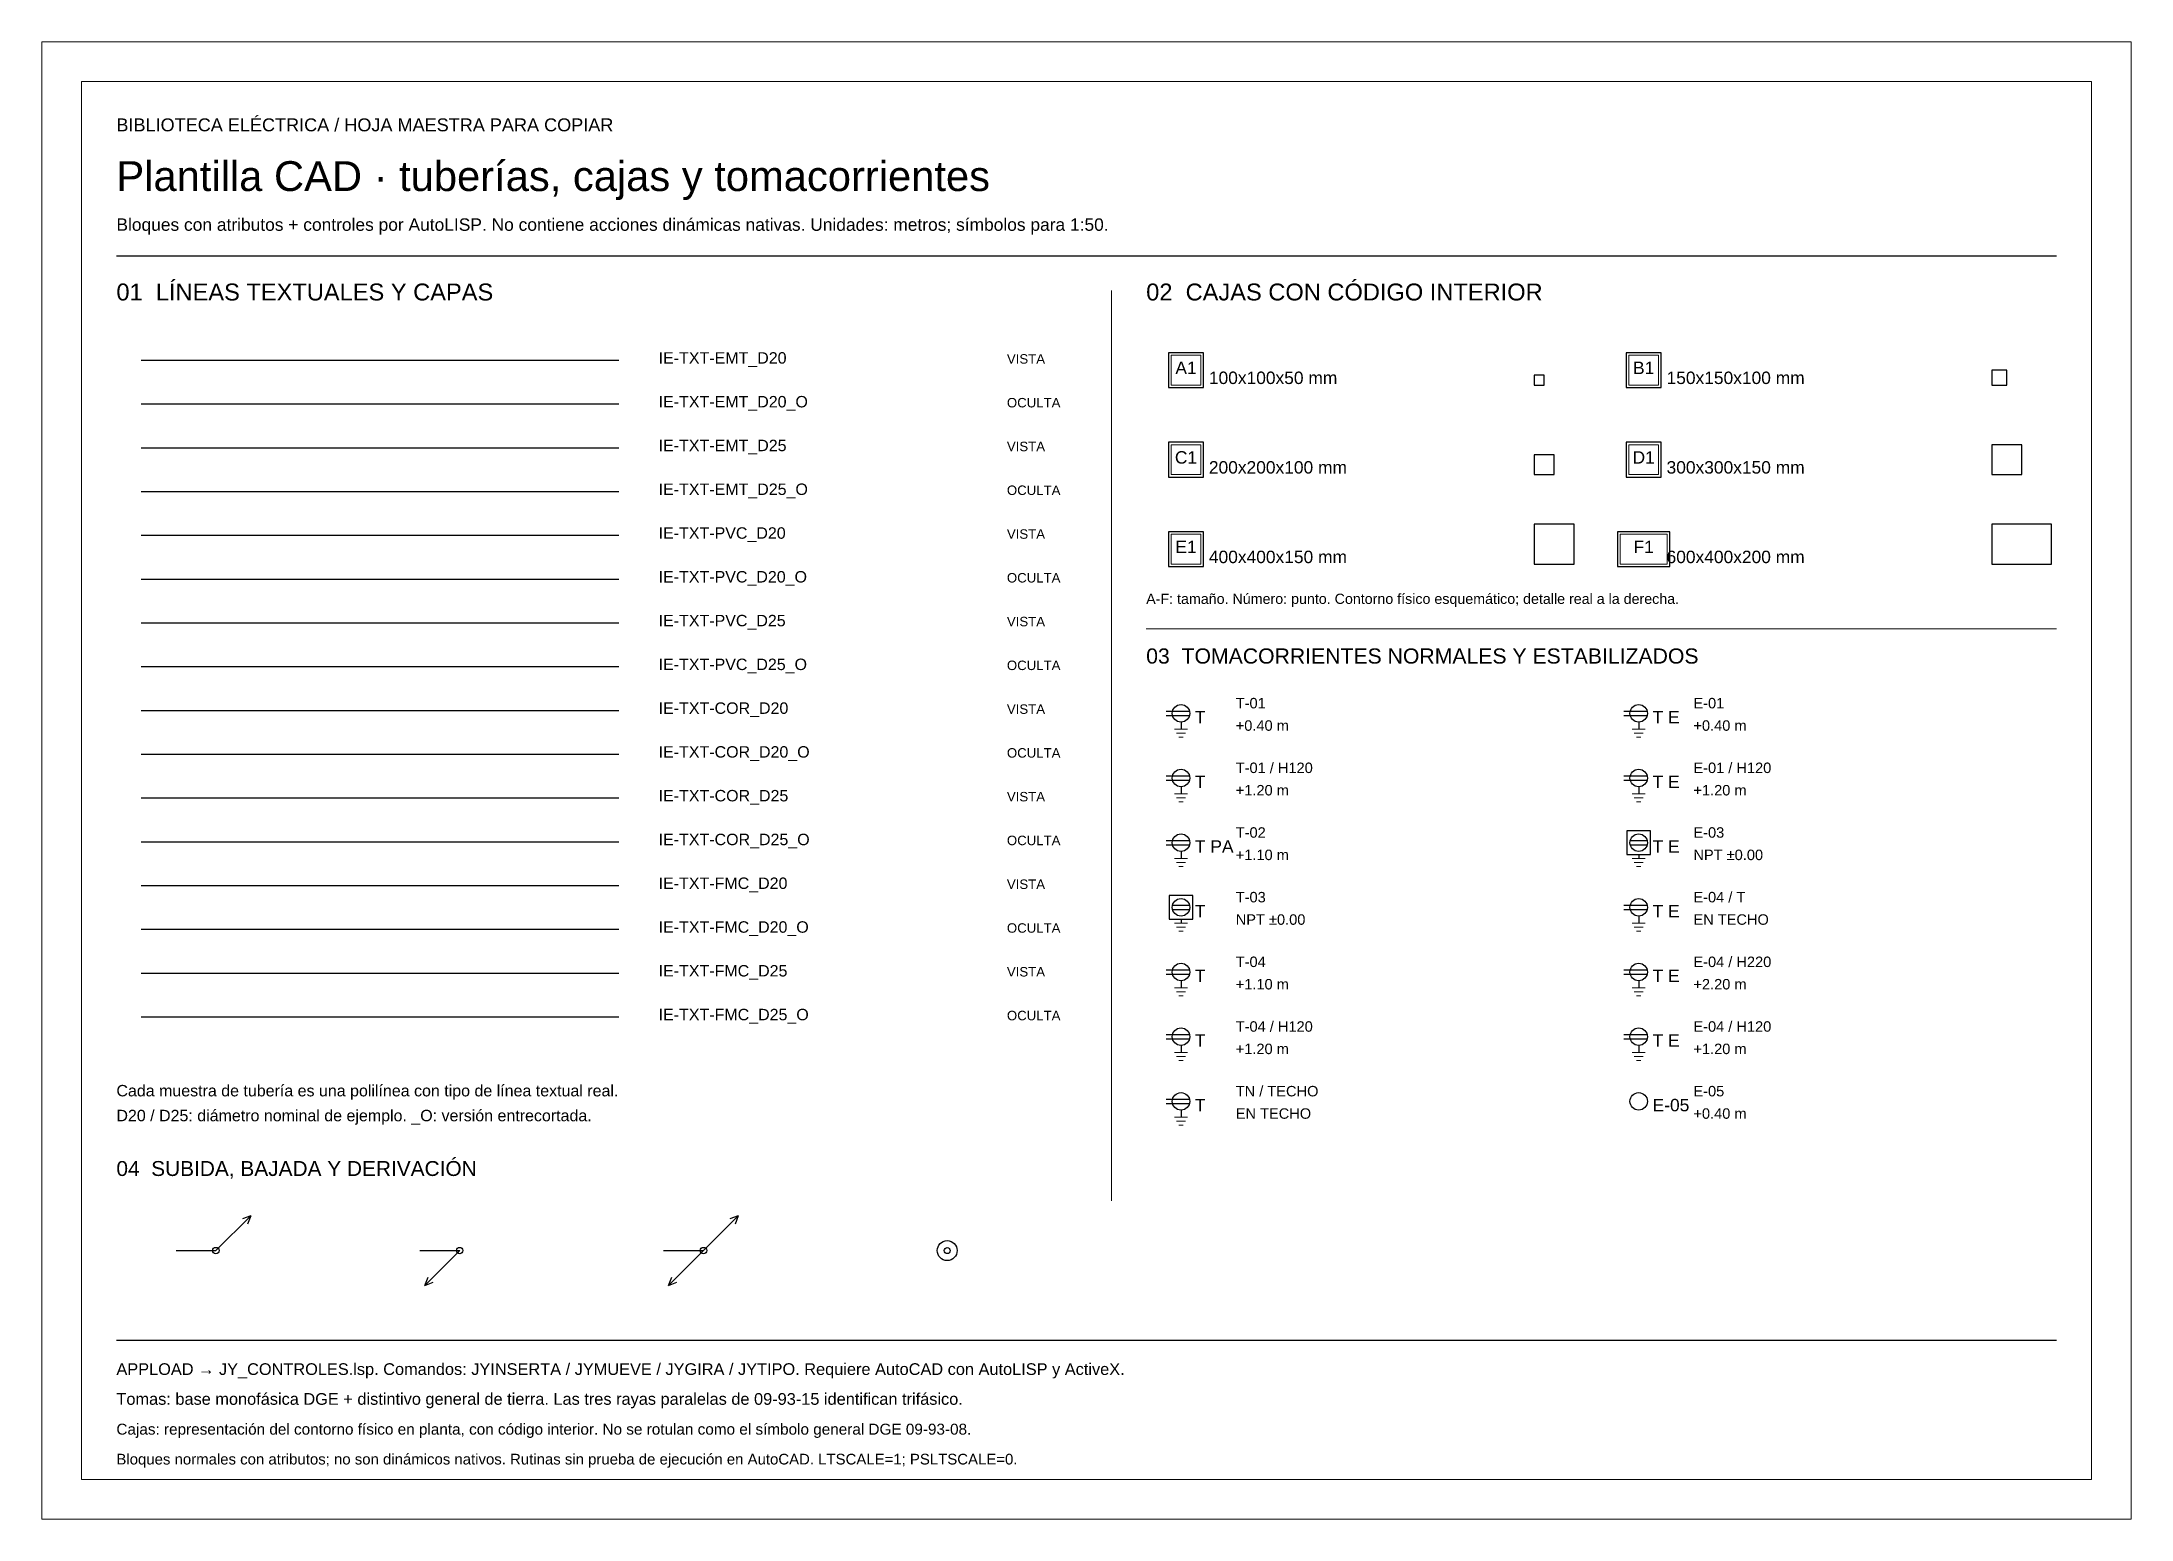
# Paper-space layout 'PLANTILLA_A3' of a CAD drawing. Header units: metres, sheet in millimetres. Extents: x 0 to 420, y 0 to 297.
# The model-space entities are those that its viewports show. They can reach past a viewport. Long polylines and large blocks are cut down to what shows.
import ezdxf
from ezdxf.enums import TextEntityAlignment as Align

# ---------------------------------------------------------------- set-up
doc = ezdxf.new("R2010")
doc.units = ezdxf.units.M
for name, color, linetype, lineweight in [('IE-CAJAS', 7, 'Continuous', 30), ('IE-COTAS', 8, 'Continuous', 13), ('IE-DETALLE', 7, 'Continuous', 25), ('IE-ROTULOS', 7, 'Continuous', 18), ('IE-TOM-E', 7, 'Continuous', 25), ('IE-TOM-N', 7, 'Continuous', 25), ('IE-TXT-COR_D20', 6, 'COR_D20', 30), ('IE-TXT-COR_D20_O', 6, 'COR_D20_O', 30), ('IE-TXT-COR_D25', 6, 'COR_D25', 30), ('IE-TXT-COR_D25_O', 6, 'COR_D25_O', 30), ('IE-TXT-EMT_D20', 4, 'EMT_D20', 30), ('IE-TXT-EMT_D20_O', 4, 'EMT_D20_O', 30), ('IE-TXT-EMT_D25', 4, 'EMT_D25', 30), ('IE-TXT-EMT_D25_O', 4, 'EMT_D25_O', 30), ('IE-TXT-FMC_D20', 2, 'FMC_D20', 30), ('IE-TXT-FMC_D20_O', 2, 'FMC_D20_O', 30), ('IE-TXT-FMC_D25', 2, 'FMC_D25', 30), ('IE-TXT-FMC_D25_O', 2, 'FMC_D25_O', 30), ('IE-TXT-PVC_D20', 3, 'PVC_D20', 30), ('IE-TXT-PVC_D20_O', 3, 'PVC_D20_O', 30), ('IE-TXT-PVC_D25', 3, 'PVC_D25', 30), ('IE-TXT-PVC_D25_O', 3, 'PVC_D25_O', 30), ('LAMINA', 7, 'Continuous', 18)]:
    doc.layers.add(name, color=color, linetype=linetype, lineweight=lineweight)
doc.layers.add('VIEWPORTS', color=8, linetype='Continuous', plot=False)
doc.styles.add('CAD', font='Arial.ttf')
doc.styles.add('TOMAS', font='Arial.ttf')
doc.linetypes.add('COR_D20', pattern='A,0.5,-0.1,["COR-NM %%c20",CAD,S=0.1,R=0,X=0,Y=-0.05],-0.9,0.5', length=2)
doc.linetypes.add('COR_D20_O', pattern='A,0.15,-0.075,0.15,-0.1,["COR-NM %%c20",CAD,S=0.1,R=0,X=0,Y=-0.05],-0.9,0.15,-0.075', length=1.6)
doc.linetypes.add('COR_D25', pattern='A,0.5,-0.1,["COR-NM %%c25",CAD,S=0.1,R=0,X=0,Y=-0.05],-0.9,0.5', length=2)
doc.linetypes.add('COR_D25_O', pattern='A,0.15,-0.075,0.15,-0.1,["COR-NM %%c25",CAD,S=0.1,R=0,X=0,Y=-0.05],-0.9,0.15,-0.075', length=1.6)
doc.linetypes.add('EMT_D20', pattern='A,0.5,-0.1,["EMT %%c20",CAD,S=0.1,R=0,X=0,Y=-0.05],-0.9,0.5', length=2)
doc.linetypes.add('EMT_D20_O', pattern='A,0.15,-0.075,0.15,-0.1,["EMT %%c20",CAD,S=0.1,R=0,X=0,Y=-0.05],-0.9,0.15,-0.075', length=1.6)
doc.linetypes.add('EMT_D25', pattern='A,0.5,-0.1,["EMT %%c25",CAD,S=0.1,R=0,X=0,Y=-0.05],-0.9,0.5', length=2)
doc.linetypes.add('EMT_D25_O', pattern='A,0.15,-0.075,0.15,-0.1,["EMT %%c25",CAD,S=0.1,R=0,X=0,Y=-0.05],-0.9,0.15,-0.075', length=1.6)
doc.linetypes.add('FMC_D20', pattern='A,0.5,-0.1,["FMC %%c20",CAD,S=0.1,R=0,X=0,Y=-0.05],-0.9,0.5', length=2)
doc.linetypes.add('FMC_D20_O', pattern='A,0.15,-0.075,0.15,-0.1,["FMC %%c20",CAD,S=0.1,R=0,X=0,Y=-0.05],-0.9,0.15,-0.075', length=1.6)
doc.linetypes.add('FMC_D25', pattern='A,0.5,-0.1,["FMC %%c25",CAD,S=0.1,R=0,X=0,Y=-0.05],-0.9,0.5', length=2)
doc.linetypes.add('FMC_D25_O', pattern='A,0.15,-0.075,0.15,-0.1,["FMC %%c25",CAD,S=0.1,R=0,X=0,Y=-0.05],-0.9,0.15,-0.075', length=1.6)
doc.linetypes.add('PVC_D20', pattern='A,0.5,-0.1,["PVC-P %%c20",CAD,S=0.1,R=0,X=0,Y=-0.05],-0.9,0.5', length=2)
doc.linetypes.add('PVC_D20_O', pattern='A,0.15,-0.075,0.15,-0.1,["PVC-P %%c20",CAD,S=0.1,R=0,X=0,Y=-0.05],-0.9,0.15,-0.075', length=1.6)
doc.linetypes.add('PVC_D25', pattern='A,0.5,-0.1,["PVC-P %%c25",CAD,S=0.1,R=0,X=0,Y=-0.05],-0.9,0.5', length=2)
doc.linetypes.add('PVC_D25_O', pattern='A,0.15,-0.075,0.15,-0.1,["PVC-P %%c25",CAD,S=0.1,R=0,X=0,Y=-0.05],-0.9,0.15,-0.075', length=1.6)

# ---------------------------------------------------------------- blocks, each defined once
blk = doc.blocks.new('JY_CP_100X100X50')
at = {"lineweight": 25}
blk.add_lwpolyline([(-0.175, -0.175), (0.175, -0.175), (0.175, 0.175), (-0.175, 0.175)], close=True, dxfattribs=at)
at = {"lineweight": 13}
blk.add_lwpolyline([(-0.15, -0.15), (0.15, -0.15), (0.15, 0.15), (-0.15, 0.15)], close=True, dxfattribs=at)
at = {"style": 'CAD'}
blk.add_attdef('CODIGO', text='', height=0.125, dxfattribs=at).set_placement((0, -0.04), align=Align.CENTER)
for tag, p in [('DIMENSION', (0.23, -0.14)), ('MATERIAL', (0.23, -0.3)), ('IP', (0.23, -0.46))]:
    blk.add_attdef(tag, p, '', height=0.125, dxfattribs=at)
blk = doc.blocks.new('JY_DET_CP_100X100X50')
blk.add_lwpolyline([(0, 0), (0.1, 0), (0.1, 0.1), (0, 0.1)], close=True)
blk = doc.blocks.new('JY_CP_150X150X100')
at = {"lineweight": 25}
blk.add_lwpolyline([(-0.175, -0.175), (0.175, -0.175), (0.175, 0.175), (-0.175, 0.175)], close=True, dxfattribs=at)
at = {"lineweight": 13}
blk.add_lwpolyline([(-0.15, -0.15), (0.15, -0.15), (0.15, 0.15), (-0.15, 0.15)], close=True, dxfattribs=at)
at = {"style": 'CAD'}
blk.add_attdef('CODIGO', text='', height=0.125, dxfattribs=at).set_placement((0, -0.04), align=Align.CENTER)
for tag, p in [('DIMENSION', (0.23, -0.14)), ('MATERIAL', (0.23, -0.3)), ('IP', (0.23, -0.46))]:
    blk.add_attdef(tag, p, '', height=0.125, dxfattribs=at)
blk = doc.blocks.new('JY_DET_CP_150X150X100')
blk.add_lwpolyline([(0, 0), (0.15, 0), (0.15, 0.15), (0, 0.15)], close=True)
blk = doc.blocks.new('JY_CP_200X200X100')
at = {"lineweight": 25}
blk.add_lwpolyline([(-0.175, -0.175), (0.175, -0.175), (0.175, 0.175), (-0.175, 0.175)], close=True, dxfattribs=at)
at = {"lineweight": 13}
blk.add_lwpolyline([(-0.15, -0.15), (0.15, -0.15), (0.15, 0.15), (-0.15, 0.15)], close=True, dxfattribs=at)
at = {"style": 'CAD'}
blk.add_attdef('CODIGO', text='', height=0.125, dxfattribs=at).set_placement((0, -0.04), align=Align.CENTER)
for tag, p in [('DIMENSION', (0.23, -0.14)), ('MATERIAL', (0.23, -0.3)), ('IP', (0.23, -0.46))]:
    blk.add_attdef(tag, p, '', height=0.125, dxfattribs=at)
blk = doc.blocks.new('JY_DET_CP_200X200X100')
blk.add_lwpolyline([(0, 0), (0.2, 0), (0.2, 0.2), (0, 0.2)], close=True)
blk = doc.blocks.new('JY_CP_300X300X150')
at = {"lineweight": 25}
blk.add_lwpolyline([(-0.175, -0.175), (0.175, -0.175), (0.175, 0.175), (-0.175, 0.175)], close=True, dxfattribs=at)
at = {"lineweight": 13}
blk.add_lwpolyline([(-0.15, -0.15), (0.15, -0.15), (0.15, 0.15), (-0.15, 0.15)], close=True, dxfattribs=at)
at = {"style": 'CAD'}
blk.add_attdef('CODIGO', text='', height=0.125, dxfattribs=at).set_placement((0, -0.04), align=Align.CENTER)
for tag, p in [('DIMENSION', (0.23, -0.14)), ('MATERIAL', (0.23, -0.3)), ('IP', (0.23, -0.46))]:
    blk.add_attdef(tag, p, '', height=0.125, dxfattribs=at)
blk = doc.blocks.new('JY_DET_CP_300X300X150')
blk.add_lwpolyline([(0, 0), (0.3, 0), (0.3, 0.3), (0, 0.3)], close=True)
blk = doc.blocks.new('JY_CP_400X400X150')
at = {"lineweight": 25}
blk.add_lwpolyline([(-0.175, -0.175), (0.175, -0.175), (0.175, 0.175), (-0.175, 0.175)], close=True, dxfattribs=at)
at = {"lineweight": 13}
blk.add_lwpolyline([(-0.15, -0.15), (0.15, -0.15), (0.15, 0.15), (-0.15, 0.15)], close=True, dxfattribs=at)
at = {"style": 'CAD'}
blk.add_attdef('CODIGO', text='', height=0.125, dxfattribs=at).set_placement((0, -0.04), align=Align.CENTER)
for tag, p in [('DIMENSION', (0.23, -0.14)), ('MATERIAL', (0.23, -0.3)), ('IP', (0.23, -0.46))]:
    blk.add_attdef(tag, p, '', height=0.125, dxfattribs=at)
blk = doc.blocks.new('JY_DET_CP_400X400X150')
blk.add_lwpolyline([(0, 0), (0.4, 0), (0.4, 0.4), (0, 0.4)], close=True)
blk = doc.blocks.new('JY_CP_600X400X200')
at = {"lineweight": 25}
blk.add_lwpolyline([(-0.2625, -0.175), (0.2625, -0.175), (0.2625, 0.175), (-0.2625, 0.175)], close=True, dxfattribs=at)
at = {"lineweight": 13}
blk.add_lwpolyline([(-0.2375, -0.15), (0.2375, -0.15), (0.2375, 0.15), (-0.2375, 0.15)], close=True, dxfattribs=at)
at = {"style": 'CAD'}
blk.add_attdef('CODIGO', text='', height=0.125, dxfattribs=at).set_placement((0, -0.04), align=Align.CENTER)
for tag, p in [('DIMENSION', (0.23, -0.14)), ('MATERIAL', (0.23, -0.3)), ('IP', (0.23, -0.46))]:
    blk.add_attdef(tag, p, '', height=0.125, dxfattribs=at)
blk = doc.blocks.new('JY_DET_CP_600X400X200')
blk.add_lwpolyline([(0, 0), (0.6, 0), (0.6, 0.4), (0, 0.4)], close=True)
blk = doc.blocks.new('JY_TN_M_040')
at = {"color": 0, "lineweight": -2}
for p, q in [((-0.15, 0.021875), (0.0875, 0.021875)), ((-0.15, -0.021875), (0.0875, -0.021875))]:
    blk.add_line(p, q, dxfattribs=at)
at = {"lineweight": 18}
for p, q in [((-0.065, -0.16), (0.065, -0.16)), ((-0.045, -0.2), (0.045, -0.2)), ((-0.0225, -0.24), (0.0225, -0.24))]:
    blk.add_line(p, q, dxfattribs=at)
blk.add_line((0, -0.0875), (0, -0.16))
at = {"color": 0, "lineweight": -2}
blk.add_circle((0, 0), 0.0875, dxfattribs=at)
at = {"color": 0, "lineweight": -2, "style": 'TOMAS'}
blk.add_text('T', height=0.125, dxfattribs=at).set_placement((0.14, -0.1))
at = {"color": 0, "lineweight": -2, "style": 'TOMAS', "flags": 1}
for tag in ['SISTEMA', 'MONTAJE', 'DGE']:
    blk.add_attdef(tag, (0, 0), '', height=0.1, dxfattribs=at)
at = {"color": 0, "lineweight": -2, "style": 'TOMAS'}
for tag, p, height in [('TIPO', (0.5, 0.03), 0.125), ('ALTURA', (0.5, -0.15), 0.1), ('TABLERO', (0.5, -0.31), 0.1), ('CIRCUITO', (1.1, -0.31), 0.1)]:
    blk.add_attdef(tag, p, '', height=height, dxfattribs=at)
blk = doc.blocks.new('JY_TN_M_120')
at = {"color": 0, "lineweight": -2}
for p, q in [((-0.15, 0.021875), (0.0875, 0.021875)), ((-0.15, -0.021875), (0.0875, -0.021875))]:
    blk.add_line(p, q, dxfattribs=at)
at = {"lineweight": 18}
for p, q in [((-0.065, -0.16), (0.065, -0.16)), ((-0.045, -0.2), (0.045, -0.2)), ((-0.0225, -0.24), (0.0225, -0.24))]:
    blk.add_line(p, q, dxfattribs=at)
blk.add_line((0, -0.0875), (0, -0.16))
at = {"color": 0, "lineweight": -2}
blk.add_circle((0, 0), 0.0875, dxfattribs=at)
at = {"color": 0, "lineweight": -2, "style": 'TOMAS'}
blk.add_text('T', height=0.125, dxfattribs=at).set_placement((0.14, -0.1))
at = {"color": 0, "lineweight": -2, "style": 'TOMAS', "flags": 1}
for tag in ['SISTEMA', 'MONTAJE', 'DGE']:
    blk.add_attdef(tag, (0, 0), '', height=0.1, dxfattribs=at)
at = {"color": 0, "lineweight": -2, "style": 'TOMAS'}
for tag, p, height in [('TIPO', (0.5, 0.03), 0.125), ('ALTURA', (0.5, -0.15), 0.1), ('TABLERO', (0.5, -0.31), 0.1), ('CIRCUITO', (1.1, -0.31), 0.1)]:
    blk.add_attdef(tag, p, '', height=height, dxfattribs=at)
blk = doc.blocks.new('JY_TN_EST_110')
at = {"color": 0, "lineweight": -2}
for p, q in [((-0.15, 0.021875), (0.0875, 0.021875)), ((-0.15, -0.021875), (0.0875, -0.021875))]:
    blk.add_line(p, q, dxfattribs=at)
at = {"lineweight": 18}
for p, q in [((-0.065, -0.16), (0.065, -0.16)), ((-0.045, -0.2), (0.045, -0.2)), ((-0.0225, -0.24), (0.0225, -0.24))]:
    blk.add_line(p, q, dxfattribs=at)
blk.add_line((0, -0.0875), (0, -0.16))
at = {"color": 0, "lineweight": -2}
blk.add_circle((0, 0), 0.0875, dxfattribs=at)
at = {"color": 0, "lineweight": -2, "style": 'TOMAS'}
blk.add_text('T PA', height=0.125, dxfattribs=at).set_placement((0.14, -0.1))
at = {"color": 0, "lineweight": -2, "style": 'TOMAS', "flags": 1}
for tag in ['SISTEMA', 'MONTAJE', 'DGE']:
    blk.add_attdef(tag, (0, 0), '', height=0.1, dxfattribs=at)
at = {"color": 0, "lineweight": -2, "style": 'TOMAS'}
for tag, p, height in [('TIPO', (0.5, 0.03), 0.125), ('ALTURA', (0.5, -0.15), 0.1), ('TABLERO', (0.5, -0.31), 0.1), ('CIRCUITO', (1.1, -0.31), 0.1)]:
    blk.add_attdef(tag, p, '', height=height, dxfattribs=at)
blk = doc.blocks.new('JY_TN_PISO')
at = {"color": 0, "lineweight": -2}
for p, q in [((-0.0875, 0.021875), (0.0875, 0.021875)), ((-0.0875, -0.021875), (0.0875, -0.021875))]:
    blk.add_line(p, q, dxfattribs=at)
at = {"lineweight": 18}
for p, q in [((-0.065, -0.16), (0.065, -0.16)), ((-0.045, -0.2), (0.045, -0.2)), ((-0.0225, -0.24), (0.0225, -0.24))]:
    blk.add_line(p, q, dxfattribs=at)
blk.add_line((0, -0.11875), (0, -0.16))
at = {"color": 0, "lineweight": -2}
blk.add_lwpolyline([(-0.11875, -0.11875), (0.11875, -0.11875), (0.11875, 0.11875), (-0.11875, 0.11875)], close=True, dxfattribs=at)
blk.add_circle((0, 0), 0.0875, dxfattribs=at)
at = {"color": 0, "lineweight": -2, "style": 'TOMAS'}
blk.add_text('T', height=0.125, dxfattribs=at).set_placement((0.14, -0.1))
at = {"color": 0, "lineweight": -2, "style": 'TOMAS', "flags": 1}
for tag in ['SISTEMA', 'MONTAJE', 'DGE']:
    blk.add_attdef(tag, (0, 0), '', height=0.1, dxfattribs=at)
at = {"color": 0, "lineweight": -2, "style": 'TOMAS'}
for tag, p, height in [('TIPO', (0.5, 0.03), 0.125), ('ALTURA', (0.5, -0.15), 0.1), ('TABLERO', (0.5, -0.31), 0.1), ('CIRCUITO', (1.1, -0.31), 0.1)]:
    blk.add_attdef(tag, p, '', height=height, dxfattribs=at)
blk = doc.blocks.new('JY_TN_MES_110')
at = {"color": 0, "lineweight": -2}
for p, q in [((-0.15, 0.021875), (0.0875, 0.021875)), ((-0.15, -0.021875), (0.0875, -0.021875))]:
    blk.add_line(p, q, dxfattribs=at)
at = {"lineweight": 18}
for p, q in [((-0.065, -0.16), (0.065, -0.16)), ((-0.045, -0.2), (0.045, -0.2)), ((-0.0225, -0.24), (0.0225, -0.24))]:
    blk.add_line(p, q, dxfattribs=at)
blk.add_line((0, -0.0875), (0, -0.16))
at = {"color": 0, "lineweight": -2}
blk.add_circle((0, 0), 0.0875, dxfattribs=at)
at = {"color": 0, "lineweight": -2, "style": 'TOMAS'}
blk.add_text('T', height=0.125, dxfattribs=at).set_placement((0.14, -0.1))
at = {"color": 0, "lineweight": -2, "style": 'TOMAS', "flags": 1}
for tag in ['SISTEMA', 'MONTAJE', 'DGE']:
    blk.add_attdef(tag, (0, 0), '', height=0.1, dxfattribs=at)
at = {"color": 0, "lineweight": -2, "style": 'TOMAS'}
for tag, p, height in [('TIPO', (0.5, 0.03), 0.125), ('ALTURA', (0.5, -0.15), 0.1), ('TABLERO', (0.5, -0.31), 0.1), ('CIRCUITO', (1.1, -0.31), 0.1)]:
    blk.add_attdef(tag, p, '', height=height, dxfattribs=at)
blk = doc.blocks.new('JY_TN_MES_120')
at = {"color": 0, "lineweight": -2}
for p, q in [((-0.15, 0.021875), (0.0875, 0.021875)), ((-0.15, -0.021875), (0.0875, -0.021875))]:
    blk.add_line(p, q, dxfattribs=at)
at = {"lineweight": 18}
for p, q in [((-0.065, -0.16), (0.065, -0.16)), ((-0.045, -0.2), (0.045, -0.2)), ((-0.0225, -0.24), (0.0225, -0.24))]:
    blk.add_line(p, q, dxfattribs=at)
blk.add_line((0, -0.0875), (0, -0.16))
at = {"color": 0, "lineweight": -2}
blk.add_circle((0, 0), 0.0875, dxfattribs=at)
at = {"color": 0, "lineweight": -2, "style": 'TOMAS'}
blk.add_text('T', height=0.125, dxfattribs=at).set_placement((0.14, -0.1))
at = {"color": 0, "lineweight": -2, "style": 'TOMAS', "flags": 1}
for tag in ['SISTEMA', 'MONTAJE', 'DGE']:
    blk.add_attdef(tag, (0, 0), '', height=0.1, dxfattribs=at)
at = {"color": 0, "lineweight": -2, "style": 'TOMAS'}
for tag, p, height in [('TIPO', (0.5, 0.03), 0.125), ('ALTURA', (0.5, -0.15), 0.1), ('TABLERO', (0.5, -0.31), 0.1), ('CIRCUITO', (1.1, -0.31), 0.1)]:
    blk.add_attdef(tag, p, '', height=height, dxfattribs=at)
blk = doc.blocks.new('JY_TN_TECHO')
at = {"color": 0, "lineweight": -2}
for p, q in [((-0.15, 0.021875), (0.0875, 0.021875)), ((-0.15, -0.021875), (0.0875, -0.021875))]:
    blk.add_line(p, q, dxfattribs=at)
at = {"lineweight": 18}
for p, q in [((-0.065, -0.16), (0.065, -0.16)), ((-0.045, -0.2), (0.045, -0.2)), ((-0.0225, -0.24), (0.0225, -0.24))]:
    blk.add_line(p, q, dxfattribs=at)
blk.add_line((0, -0.0875), (0, -0.16))
at = {"color": 0, "lineweight": -2}
blk.add_circle((0, 0), 0.0875, dxfattribs=at)
at = {"color": 0, "lineweight": -2, "style": 'TOMAS'}
blk.add_text('T', height=0.125, dxfattribs=at).set_placement((0.14, -0.1))
at = {"color": 0, "lineweight": -2, "style": 'TOMAS', "flags": 1}
for tag in ['SISTEMA', 'MONTAJE', 'DGE']:
    blk.add_attdef(tag, (0, 0), '', height=0.1, dxfattribs=at)
at = {"color": 0, "lineweight": -2, "style": 'TOMAS'}
for tag, p, height in [('TIPO', (0.5, 0.03), 0.125), ('ALTURA', (0.5, -0.15), 0.1), ('TABLERO', (0.5, -0.31), 0.1), ('CIRCUITO', (1.1, -0.31), 0.1)]:
    blk.add_attdef(tag, p, '', height=height, dxfattribs=at)
blk = doc.blocks.new('JY_TE_M_040')
at = {"color": 0, "lineweight": -2}
for p, q in [((-0.15, 0.021875), (0.0875, 0.021875)), ((-0.15, -0.021875), (0.0875, -0.021875))]:
    blk.add_line(p, q, dxfattribs=at)
at = {"lineweight": 18}
for p, q in [((-0.065, -0.16), (0.065, -0.16)), ((-0.045, -0.2), (0.045, -0.2)), ((-0.0225, -0.24), (0.0225, -0.24))]:
    blk.add_line(p, q, dxfattribs=at)
blk.add_line((0, -0.0875), (0, -0.16))
at = {"color": 0, "lineweight": -2}
blk.add_circle((0, 0), 0.0875, dxfattribs=at)
at = {"color": 0, "lineweight": -2, "style": 'TOMAS'}
blk.add_text('T E', height=0.125, dxfattribs=at).set_placement((0.14, -0.1))
at = {"color": 0, "lineweight": -2, "style": 'TOMAS', "flags": 1}
for tag in ['SISTEMA', 'MONTAJE', 'DGE']:
    blk.add_attdef(tag, (0, 0), '', height=0.1, dxfattribs=at)
at = {"color": 0, "lineweight": -2, "style": 'TOMAS'}
for tag, p, height in [('TIPO', (0.5, 0.03), 0.125), ('ALTURA', (0.5, -0.15), 0.1), ('TABLERO', (0.5, -0.31), 0.1), ('CIRCUITO', (1.1, -0.31), 0.1)]:
    blk.add_attdef(tag, p, '', height=height, dxfattribs=at)
blk = doc.blocks.new('JY_TE_M_120')
at = {"color": 0, "lineweight": -2}
for p, q in [((-0.15, 0.021875), (0.0875, 0.021875)), ((-0.15, -0.021875), (0.0875, -0.021875))]:
    blk.add_line(p, q, dxfattribs=at)
at = {"lineweight": 18}
for p, q in [((-0.065, -0.16), (0.065, -0.16)), ((-0.045, -0.2), (0.045, -0.2)), ((-0.0225, -0.24), (0.0225, -0.24))]:
    blk.add_line(p, q, dxfattribs=at)
blk.add_line((0, -0.0875), (0, -0.16))
at = {"color": 0, "lineweight": -2}
blk.add_circle((0, 0), 0.0875, dxfattribs=at)
at = {"color": 0, "lineweight": -2, "style": 'TOMAS'}
blk.add_text('T E', height=0.125, dxfattribs=at).set_placement((0.14, -0.1))
at = {"color": 0, "lineweight": -2, "style": 'TOMAS', "flags": 1}
for tag in ['SISTEMA', 'MONTAJE', 'DGE']:
    blk.add_attdef(tag, (0, 0), '', height=0.1, dxfattribs=at)
at = {"color": 0, "lineweight": -2, "style": 'TOMAS'}
for tag, p, height in [('TIPO', (0.5, 0.03), 0.125), ('ALTURA', (0.5, -0.15), 0.1), ('TABLERO', (0.5, -0.31), 0.1), ('CIRCUITO', (1.1, -0.31), 0.1)]:
    blk.add_attdef(tag, p, '', height=height, dxfattribs=at)
blk = doc.blocks.new('JY_TE_PISO')
at = {"color": 0, "lineweight": -2}
for p, q in [((-0.0875, 0.021875), (0.0875, 0.021875)), ((-0.0875, -0.021875), (0.0875, -0.021875))]:
    blk.add_line(p, q, dxfattribs=at)
at = {"lineweight": 18}
for p, q in [((-0.065, -0.16), (0.065, -0.16)), ((-0.045, -0.2), (0.045, -0.2)), ((-0.0225, -0.24), (0.0225, -0.24))]:
    blk.add_line(p, q, dxfattribs=at)
blk.add_line((0, -0.11875), (0, -0.16))
at = {"color": 0, "lineweight": -2}
blk.add_lwpolyline([(-0.11875, -0.11875), (0.11875, -0.11875), (0.11875, 0.11875), (-0.11875, 0.11875)], close=True, dxfattribs=at)
blk.add_circle((0, 0), 0.0875, dxfattribs=at)
at = {"color": 0, "lineweight": -2, "style": 'TOMAS'}
blk.add_text('T E', height=0.125, dxfattribs=at).set_placement((0.14, -0.1))
at = {"color": 0, "lineweight": -2, "style": 'TOMAS', "flags": 1}
for tag in ['SISTEMA', 'MONTAJE', 'DGE']:
    blk.add_attdef(tag, (0, 0), '', height=0.1, dxfattribs=at)
at = {"color": 0, "lineweight": -2, "style": 'TOMAS'}
for tag, p, height in [('TIPO', (0.5, 0.03), 0.125), ('ALTURA', (0.5, -0.15), 0.1), ('TABLERO', (0.5, -0.31), 0.1), ('CIRCUITO', (1.1, -0.31), 0.1)]:
    blk.add_attdef(tag, p, '', height=height, dxfattribs=at)
blk = doc.blocks.new('JY_TE_AV_TECHO')
at = {"color": 0, "lineweight": -2}
for p, q in [((-0.15, 0.021875), (0.0875, 0.021875)), ((-0.15, -0.021875), (0.0875, -0.021875))]:
    blk.add_line(p, q, dxfattribs=at)
at = {"lineweight": 18}
for p, q in [((-0.065, -0.16), (0.065, -0.16)), ((-0.045, -0.2), (0.045, -0.2)), ((-0.0225, -0.24), (0.0225, -0.24))]:
    blk.add_line(p, q, dxfattribs=at)
blk.add_line((0, -0.0875), (0, -0.16))
at = {"color": 0, "lineweight": -2}
blk.add_circle((0, 0), 0.0875, dxfattribs=at)
at = {"color": 0, "lineweight": -2, "style": 'TOMAS'}
blk.add_text('T E', height=0.125, dxfattribs=at).set_placement((0.14, -0.1))
at = {"color": 0, "lineweight": -2, "style": 'TOMAS', "flags": 1}
for tag in ['SISTEMA', 'MONTAJE', 'DGE']:
    blk.add_attdef(tag, (0, 0), '', height=0.1, dxfattribs=at)
at = {"color": 0, "lineweight": -2, "style": 'TOMAS'}
for tag, p, height in [('TIPO', (0.5, 0.03), 0.125), ('ALTURA', (0.5, -0.15), 0.1), ('TABLERO', (0.5, -0.31), 0.1), ('CIRCUITO', (1.1, -0.31), 0.1)]:
    blk.add_attdef(tag, p, '', height=height, dxfattribs=at)
blk = doc.blocks.new('JY_TE_AV_220')
at = {"color": 0, "lineweight": -2}
for p, q in [((-0.15, 0.021875), (0.0875, 0.021875)), ((-0.15, -0.021875), (0.0875, -0.021875))]:
    blk.add_line(p, q, dxfattribs=at)
at = {"lineweight": 18}
for p, q in [((-0.065, -0.16), (0.065, -0.16)), ((-0.045, -0.2), (0.045, -0.2)), ((-0.0225, -0.24), (0.0225, -0.24))]:
    blk.add_line(p, q, dxfattribs=at)
blk.add_line((0, -0.0875), (0, -0.16))
at = {"color": 0, "lineweight": -2}
blk.add_circle((0, 0), 0.0875, dxfattribs=at)
at = {"color": 0, "lineweight": -2, "style": 'TOMAS'}
blk.add_text('T E', height=0.125, dxfattribs=at).set_placement((0.14, -0.1))
at = {"color": 0, "lineweight": -2, "style": 'TOMAS', "flags": 1}
for tag in ['SISTEMA', 'MONTAJE', 'DGE']:
    blk.add_attdef(tag, (0, 0), '', height=0.1, dxfattribs=at)
at = {"color": 0, "lineweight": -2, "style": 'TOMAS'}
for tag, p, height in [('TIPO', (0.5, 0.03), 0.125), ('ALTURA', (0.5, -0.15), 0.1), ('TABLERO', (0.5, -0.31), 0.1), ('CIRCUITO', (1.1, -0.31), 0.1)]:
    blk.add_attdef(tag, p, '', height=height, dxfattribs=at)
blk = doc.blocks.new('JY_TE_AV_120')
at = {"color": 0, "lineweight": -2}
for p, q in [((-0.15, 0.021875), (0.0875, 0.021875)), ((-0.15, -0.021875), (0.0875, -0.021875))]:
    blk.add_line(p, q, dxfattribs=at)
at = {"lineweight": 18}
for p, q in [((-0.065, -0.16), (0.065, -0.16)), ((-0.045, -0.2), (0.045, -0.2)), ((-0.0225, -0.24), (0.0225, -0.24))]:
    blk.add_line(p, q, dxfattribs=at)
blk.add_line((0, -0.0875), (0, -0.16))
at = {"color": 0, "lineweight": -2}
blk.add_circle((0, 0), 0.0875, dxfattribs=at)
at = {"color": 0, "lineweight": -2, "style": 'TOMAS'}
blk.add_text('T E', height=0.125, dxfattribs=at).set_placement((0.14, -0.1))
at = {"color": 0, "lineweight": -2, "style": 'TOMAS', "flags": 1}
for tag in ['SISTEMA', 'MONTAJE', 'DGE']:
    blk.add_attdef(tag, (0, 0), '', height=0.1, dxfattribs=at)
at = {"color": 0, "lineweight": -2, "style": 'TOMAS'}
for tag, p, height in [('TIPO', (0.5, 0.03), 0.125), ('ALTURA', (0.5, -0.15), 0.1), ('TABLERO', (0.5, -0.31), 0.1), ('CIRCUITO', (1.1, -0.31), 0.1)]:
    blk.add_attdef(tag, p, '', height=height, dxfattribs=at)
blk = doc.blocks.new('JY_TE_ESP_040')
at = {"color": 0, "lineweight": -2}
blk.add_circle((0, 0), 0.0875, dxfattribs=at)
at = {"color": 0, "lineweight": -2, "style": 'TOMAS'}
blk.add_text('E-05', height=0.125, dxfattribs=at).set_placement((0.14, -0.1))
at = {"color": 0, "lineweight": -2, "style": 'TOMAS', "flags": 1}
for tag in ['SISTEMA', 'MONTAJE', 'DGE']:
    blk.add_attdef(tag, (0, 0), '', height=0.1, dxfattribs=at)
at = {"color": 0, "lineweight": -2, "style": 'TOMAS'}
for tag, p, height in [('TIPO', (0.5, 0.03), 0.125), ('ALTURA', (0.5, -0.15), 0.1), ('TABLERO', (0.5, -0.31), 0.1), ('CIRCUITO', (1.1, -0.31), 0.1)]:
    blk.add_attdef(tag, p, '', height=height, dxfattribs=at)
blk = doc.blocks.new('JY_DGE_SUBE')
for p, q in [((0, 0), (0.35, 0.35)), ((0.35, 0.35), (0.266, 0.318)), ((0.35, 0.35), (0.318, 0.266)), ((-0.4, 0), (0, 0))]:
    blk.add_line(p, q)
blk.add_circle((0, 0), 0.0325)
blk = doc.blocks.new('JY_DGE_BAJA')
for p, q in [((-0.4, 0), (0, 0)), ((0, 0), (-0.35, -0.35)), ((-0.35, -0.35), (-0.318, -0.266)), ((-0.35, -0.35), (-0.266, -0.318))]:
    blk.add_line(p, q)
blk.add_circle((0, 0), 0.0325)
blk = doc.blocks.new('JY_DGE_SUBE_BAJA')
for p, q in [((0, 0), (0.35, 0.35)), ((0.35, 0.35), (0.266, 0.318)), ((0.35, 0.35), (0.318, 0.266)), ((-0.4, 0), (0, 0)), ((0, 0), (-0.35, -0.35)), ((-0.35, -0.35), (-0.318, -0.266)), ((-0.35, -0.35), (-0.266, -0.318))]:
    blk.add_line(p, q)
blk.add_circle((0, 0), 0.0325)
blk = doc.blocks.new('JY_DGE_DERIVACION')
for radius in [0.1, 0.03]:
    blk.add_circle((0, 0), radius)

msp = doc.modelspace()

# ---------------------------------------------------------------- linework, layer by layer
at = {"layer": 'IE-COTAS', "lineweight": 20}
for p, q in [((10.75, 3.2), (10.75, 12.35)), ((11.1, 8.95), (20.25, 8.95))]:
    msp.add_line(p, q, dxfattribs=at)
at = {"layer": 'IE-TXT-COR_D20'}
msp.add_lwpolyline([(1, 8.13), (5.8, 8.13)], dxfattribs=at)
at = {"layer": 'IE-TXT-COR_D20_O'}
msp.add_lwpolyline([(1, 7.69), (5.8, 7.69)], dxfattribs=at)
at = {"layer": 'IE-TXT-COR_D25'}
msp.add_lwpolyline([(1, 7.25), (5.8, 7.25)], dxfattribs=at)
at = {"layer": 'IE-TXT-COR_D25_O'}
msp.add_lwpolyline([(1, 6.81), (5.8, 6.81)], dxfattribs=at)
at = {"layer": 'IE-TXT-EMT_D20'}
msp.add_lwpolyline([(1, 11.65), (5.8, 11.65)], dxfattribs=at)
at = {"layer": 'IE-TXT-EMT_D20_O'}
msp.add_lwpolyline([(1, 11.21), (5.8, 11.21)], dxfattribs=at)
at = {"layer": 'IE-TXT-EMT_D25'}
msp.add_lwpolyline([(1, 10.77), (5.8, 10.77)], dxfattribs=at)
at = {"layer": 'IE-TXT-EMT_D25_O'}
msp.add_lwpolyline([(1, 10.33), (5.8, 10.33)], dxfattribs=at)
at = {"layer": 'IE-TXT-FMC_D20'}
msp.add_lwpolyline([(1, 6.37), (5.8, 6.37)], dxfattribs=at)
at = {"layer": 'IE-TXT-FMC_D20_O'}
msp.add_lwpolyline([(1, 5.93), (5.8, 5.93)], dxfattribs=at)
at = {"layer": 'IE-TXT-FMC_D25'}
msp.add_lwpolyline([(1, 5.49), (5.8, 5.49)], dxfattribs=at)
at = {"layer": 'IE-TXT-FMC_D25_O'}
msp.add_lwpolyline([(1, 5.05), (5.8, 5.05)], dxfattribs=at)
at = {"layer": 'IE-TXT-PVC_D20'}
msp.add_lwpolyline([(1, 9.89), (5.8, 9.89)], dxfattribs=at)
at = {"layer": 'IE-TXT-PVC_D20_O'}
msp.add_lwpolyline([(1, 9.45), (5.8, 9.45)], dxfattribs=at)
at = {"layer": 'IE-TXT-PVC_D25'}
msp.add_lwpolyline([(1, 9.01), (5.8, 9.01)], dxfattribs=at)
at = {"layer": 'IE-TXT-PVC_D25_O'}
msp.add_lwpolyline([(1, 8.57), (5.8, 8.57)], dxfattribs=at)
at = {"layer": 'LAMINA', "lineweight": 20}
for p, q in [((20.6, 14.45), (0.4, 14.45)), ((0.4, 14.45), (0.4, 0.4)), ((20.6, 0.4), (20.6, 14.45)), ((0.4, 0.4), (20.6, 0.4))]:
    msp.add_line(p, q, dxfattribs=at)
at = {"layer": 'LAMINA', "lineweight": 30}
msp.add_line((0.75, 12.7), (20.25, 12.7), dxfattribs=at)
at = {"layer": 'LAMINA', "lineweight": 25}
msp.add_line((0.75, 1.8), (20.25, 1.8), dxfattribs=at)

# ---------------------------------------------------------------- block references
at = {"layer": 'IE-CAJAS'}
for name, p, values in [('JY_CP_100X100X50', (11.5, 11.55), {'CODIGO': 'A1', 'DIMENSION': '100x100x50 mm'}), ('JY_CP_150X150X100', (16.1, 11.55), {'CODIGO': 'B1', 'DIMENSION': '150x150x100 mm'}), ('JY_CP_200X200X100', (11.5, 10.65), {'CODIGO': 'C1', 'DIMENSION': '200x200x100 mm'}), ('JY_CP_300X300X150', (16.1, 10.65), {'CODIGO': 'D1', 'DIMENSION': '300x300x150 mm'}), ('JY_CP_400X400X150', (11.5, 9.75), {'CODIGO': 'E1', 'DIMENSION': '400x400x150 mm'}), ('JY_CP_600X400X200', (16.1, 9.75), {'CODIGO': 'F1', 'DIMENSION': '600x400x200 mm'})]:
    msp.add_blockref(name, p, dxfattribs=at).add_auto_attribs(values)
for name, p in [('JY_DGE_SUBE', (1.75, 2.7)), ('JY_DGE_SUBE_BAJA', (6.65, 2.7)), ('JY_DGE_BAJA', (4.2, 2.7)), ('JY_DGE_DERIVACION', (9.1, 2.7))]:
    msp.add_blockref(name, p, dxfattribs=at)
at = {"layer": 'IE-DETALLE'}
for name, p in [('JY_DET_CP_150X150X100', (19.6, 11.4)), ('JY_DET_CP_100X100X50', (15, 11.4)), ('JY_DET_CP_300X300X150', (19.6, 10.5)), ('JY_DET_CP_200X200X100', (15, 10.5)), ('JY_DET_CP_400X400X150', (15, 9.6)), ('JY_DET_CP_600X400X200', (19.6, 9.6))]:
    msp.add_blockref(name, p, dxfattribs=at)
at = {"layer": 'IE-TOM-E'}
ref = msp.add_blockref('JY_TE_M_040', (16.05, 8.1), dxfattribs=at)
ref.add_attrib('TIPO', 'E-01', (16.6, 8.15), dxfattribs={"layer": '0', "color": 0, "lineweight": -2, "height": 0.105, "style": 'TOMAS'})
ref.add_attrib('ALTURA', '+0.40 m', (16.6, 7.925), dxfattribs={"layer": '0', "color": 0, "lineweight": -2, "height": 0.105, "style": 'TOMAS'})
ref = msp.add_blockref('JY_TE_M_120', (16.05, 7.45), dxfattribs=at)
ref.add_attrib('TIPO', 'E-01 / H120', (16.6, 7.5), dxfattribs={"layer": '0', "color": 0, "lineweight": -2, "height": 0.105, "style": 'TOMAS'})
ref.add_attrib('ALTURA', '+1.20 m', (16.6, 7.275), dxfattribs={"layer": '0', "color": 0, "lineweight": -2, "height": 0.105, "style": 'TOMAS'})
ref = msp.add_blockref('JY_TE_PISO', (16.05, 6.8), dxfattribs=at)
ref.add_attrib('TIPO', 'E-03', (16.6, 6.85), dxfattribs={"layer": '0', "color": 0, "lineweight": -2, "height": 0.105, "style": 'TOMAS'})
ref.add_attrib('ALTURA', 'NPT ±0.00', (16.6, 6.625), dxfattribs={"layer": '0', "color": 0, "lineweight": -2, "height": 0.105, "style": 'TOMAS'})
ref = msp.add_blockref('JY_TE_AV_TECHO', (16.05, 6.15), dxfattribs=at)
ref.add_attrib('TIPO', 'E-04 / T', (16.6, 6.2), dxfattribs={"layer": '0', "color": 0, "lineweight": -2, "height": 0.105, "style": 'TOMAS'})
ref.add_attrib('ALTURA', 'EN TECHO', (16.6, 5.975), dxfattribs={"layer": '0', "color": 0, "lineweight": -2, "height": 0.105, "style": 'TOMAS'})
ref = msp.add_blockref('JY_TE_AV_220', (16.05, 5.5), dxfattribs=at)
ref.add_attrib('TIPO', 'E-04 / H220', (16.6, 5.55), dxfattribs={"layer": '0', "color": 0, "lineweight": -2, "height": 0.105, "style": 'TOMAS'})
ref.add_attrib('ALTURA', '+2.20 m', (16.6, 5.325), dxfattribs={"layer": '0', "color": 0, "lineweight": -2, "height": 0.105, "style": 'TOMAS'})
ref = msp.add_blockref('JY_TE_AV_120', (16.05, 4.85), dxfattribs=at)
ref.add_attrib('TIPO', 'E-04 / H120', (16.6, 4.9), dxfattribs={"layer": '0', "color": 0, "lineweight": -2, "height": 0.105, "style": 'TOMAS'})
ref.add_attrib('ALTURA', '+1.20 m', (16.6, 4.675), dxfattribs={"layer": '0', "color": 0, "lineweight": -2, "height": 0.105, "style": 'TOMAS'})
ref = msp.add_blockref('JY_TE_ESP_040', (16.05, 4.2), dxfattribs=at)
ref.add_attrib('TIPO', 'E-05', (16.6, 4.25), dxfattribs={"layer": '0', "color": 0, "lineweight": -2, "height": 0.105, "style": 'TOMAS'})
ref.add_attrib('ALTURA', '+0.40 m', (16.6, 4.025), dxfattribs={"layer": '0', "color": 0, "lineweight": -2, "height": 0.105, "style": 'TOMAS'})
at = {"layer": 'IE-TOM-N'}
ref = msp.add_blockref('JY_TN_M_040', (11.45, 8.1), dxfattribs=at)
ref.add_attrib('TIPO', 'T-01', (12, 8.15), dxfattribs={"layer": '0', "color": 0, "lineweight": -2, "height": 0.105, "style": 'TOMAS'})
ref.add_attrib('ALTURA', '+0.40 m', (12, 7.925), dxfattribs={"layer": '0', "color": 0, "lineweight": -2, "height": 0.105, "style": 'TOMAS'})
ref = msp.add_blockref('JY_TN_M_120', (11.45, 7.45), dxfattribs=at)
ref.add_attrib('TIPO', 'T-01 / H120', (12, 7.5), dxfattribs={"layer": '0', "color": 0, "lineweight": -2, "height": 0.105, "style": 'TOMAS'})
ref.add_attrib('ALTURA', '+1.20 m', (12, 7.275), dxfattribs={"layer": '0', "color": 0, "lineweight": -2, "height": 0.105, "style": 'TOMAS'})
ref = msp.add_blockref('JY_TN_EST_110', (11.45, 6.8), dxfattribs=at)
ref.add_attrib('TIPO', 'T-02', (12, 6.85), dxfattribs={"layer": '0', "color": 0, "lineweight": -2, "height": 0.105, "style": 'TOMAS'})
ref.add_attrib('ALTURA', '+1.10 m', (12, 6.625), dxfattribs={"layer": '0', "color": 0, "lineweight": -2, "height": 0.105, "style": 'TOMAS'})
ref = msp.add_blockref('JY_TN_PISO', (11.45, 6.15), dxfattribs=at)
ref.add_attrib('TIPO', 'T-03', (12, 6.2), dxfattribs={"layer": '0', "color": 0, "lineweight": -2, "height": 0.105, "style": 'TOMAS'})
ref.add_attrib('ALTURA', 'NPT ±0.00', (12, 5.975), dxfattribs={"layer": '0', "color": 0, "lineweight": -2, "height": 0.105, "style": 'TOMAS'})
ref = msp.add_blockref('JY_TN_MES_110', (11.45, 5.5), dxfattribs=at)
ref.add_attrib('TIPO', 'T-04', (12, 5.55), dxfattribs={"layer": '0', "color": 0, "lineweight": -2, "height": 0.105, "style": 'TOMAS'})
ref.add_attrib('ALTURA', '+1.10 m', (12, 5.325), dxfattribs={"layer": '0', "color": 0, "lineweight": -2, "height": 0.105, "style": 'TOMAS'})
ref = msp.add_blockref('JY_TN_MES_120', (11.45, 4.85), dxfattribs=at)
ref.add_attrib('TIPO', 'T-04 / H120', (12, 4.9), dxfattribs={"layer": '0', "color": 0, "lineweight": -2, "height": 0.105, "style": 'TOMAS'})
ref.add_attrib('ALTURA', '+1.20 m', (12, 4.675), dxfattribs={"layer": '0', "color": 0, "lineweight": -2, "height": 0.105, "style": 'TOMAS'})
ref = msp.add_blockref('JY_TN_TECHO', (11.45, 4.2), dxfattribs=at)
ref.add_attrib('TIPO', 'TN / TECHO', (12, 4.25), dxfattribs={"layer": '0', "color": 0, "lineweight": -2, "height": 0.105, "style": 'TOMAS'})
ref.add_attrib('ALTURA', 'EN TECHO', (12, 4.025), dxfattribs={"layer": '0', "color": 0, "lineweight": -2, "height": 0.105, "style": 'TOMAS'})

# ---------------------------------------------------------------- texts
at = {"layer": 'IE-ROTULOS', "style": 'CAD'}
for s, height, p in [('BIBLIOTECA ELÉCTRICA / HOJA MAESTRA PARA COPIAR', 0.13, (0.75, 13.95)), ('Plantilla CAD · tuberías, cajas y tomacorrientes', 0.3, (0.75, 13.35)), ('Bloques con atributos + controles por AutoLISP. No contiene acciones dinámicas nativas. Unidades: metros; símbolos para 1:50.', 0.125, (0.75, 12.95)), ('01  LÍNEAS TEXTUALES Y CAPAS', 0.17, (0.75, 12.25)), ('02  CAJAS CON CÓDIGO INTERIOR', 0.17, (11.1, 12.25)), ('IE-TXT-EMT_D20', 0.115, (6.2, 11.615)), ('VISTA', 0.095, (9.7, 11.615)), ('IE-TXT-EMT_D20_O', 0.115, (6.2, 11.175)), ('OCULTA', 0.095, (9.7, 11.175)), ('IE-TXT-EMT_D25', 0.115, (6.2, 10.735)), ('VISTA', 0.095, (9.7, 10.735)), ('IE-TXT-EMT_D25_O', 0.115, (6.2, 10.295)), ('OCULTA', 0.095, (9.7, 10.295)), ('IE-TXT-PVC_D20', 0.115, (6.2, 9.855)), ('VISTA', 0.095, (9.7, 9.855)), ('IE-TXT-PVC_D20_O', 0.115, (6.2, 9.415)), ('OCULTA', 0.095, (9.7, 9.415)), ('A-F: tamaño. Número: punto. Contorno físico esquemático; detalle real a la derecha.', 0.1025, (11.1, 9.2)), ('IE-TXT-PVC_D25', 0.115, (6.2, 8.975)), ('VISTA', 0.095, (9.7, 8.975)), ('IE-TXT-PVC_D25_O', 0.115, (6.2, 8.535)), ('OCULTA', 0.095, (9.7, 8.535)), ('03  TOMACORRIENTES NORMALES Y ESTABILIZADOS', 0.1525, (11.1, 8.6)), ('IE-TXT-COR_D20', 0.115, (6.2, 8.095)), ('VISTA', 0.095, (9.7, 8.095)), ('IE-TXT-COR_D20_O', 0.115, (6.2, 7.655)), ('OCULTA', 0.095, (9.7, 7.655)), ('IE-TXT-COR_D25', 0.115, (6.2, 7.215)), ('VISTA', 0.095, (9.7, 7.215)), ('IE-TXT-COR_D25_O', 0.115, (6.2, 6.775)), ('OCULTA', 0.095, (9.7, 6.775)), ('IE-TXT-FMC_D20', 0.115, (6.2, 6.335)), ('VISTA', 0.095, (9.7, 6.335)), ('IE-TXT-FMC_D20_O', 0.115, (6.2, 5.895)), ('OCULTA', 0.095, (9.7, 5.895)), ('IE-TXT-FMC_D25', 0.115, (6.2, 5.455)), ('VISTA', 0.095, (9.7, 5.455)), ('IE-TXT-FMC_D25_O', 0.115, (6.2, 5.015)), ('OCULTA', 0.095, (9.7, 5.015)), ('Cada muestra de tubería es una polilínea con tipo de línea textual real.', 0.115, (0.75, 4.25)), ('D20 / D25: diámetro nominal de ejemplo. _O: versión entrecortada.', 0.115, (0.75, 4)), ('04  SUBIDA, BAJADA Y DERIVACIÓN', 0.15, (0.75, 3.45)), ('APPLOAD → JY_CONTROLES.lsp. Comandos: JYINSERTA / JYMUEVE / JYGIRA / JYTIPO. Requiere AutoCAD con AutoLISP y ActiveX.', 0.1175, (0.75, 1.45)), ('Tomas: base monofásica DGE + distintivo general de tierra. Las tres rayas paralelas de 09-93-15 identifican trifásico.', 0.1175, (0.75, 1.15)), ('Cajas: representación del contorno físico en planta, con código interior. No se rotulan como el símbolo general DGE 09-93-08.', 0.11, (0.75, 0.85)), ('Bloques normales con atributos; no son dinámicos nativos. Rutinas sin prueba de ejecución en AutoCAD. LTSCALE=1; PSLTSCALE=0.', 0.1075, (0.75, 0.55))]:
    msp.add_text(s, height=height, dxfattribs=at).set_placement(p)

psp = doc.layouts.new('PLANTILLA_A3')

# ---------------------------------------------------------------- viewports
at = {"layer": 'VIEWPORTS'}
psp.add_viewport(center=(210, 148.5), size=(420, 297), view_center_point=(10.5, 7.425), view_height=14.85, dxfattribs=at)

doc.saveas('drawing.dxf')
